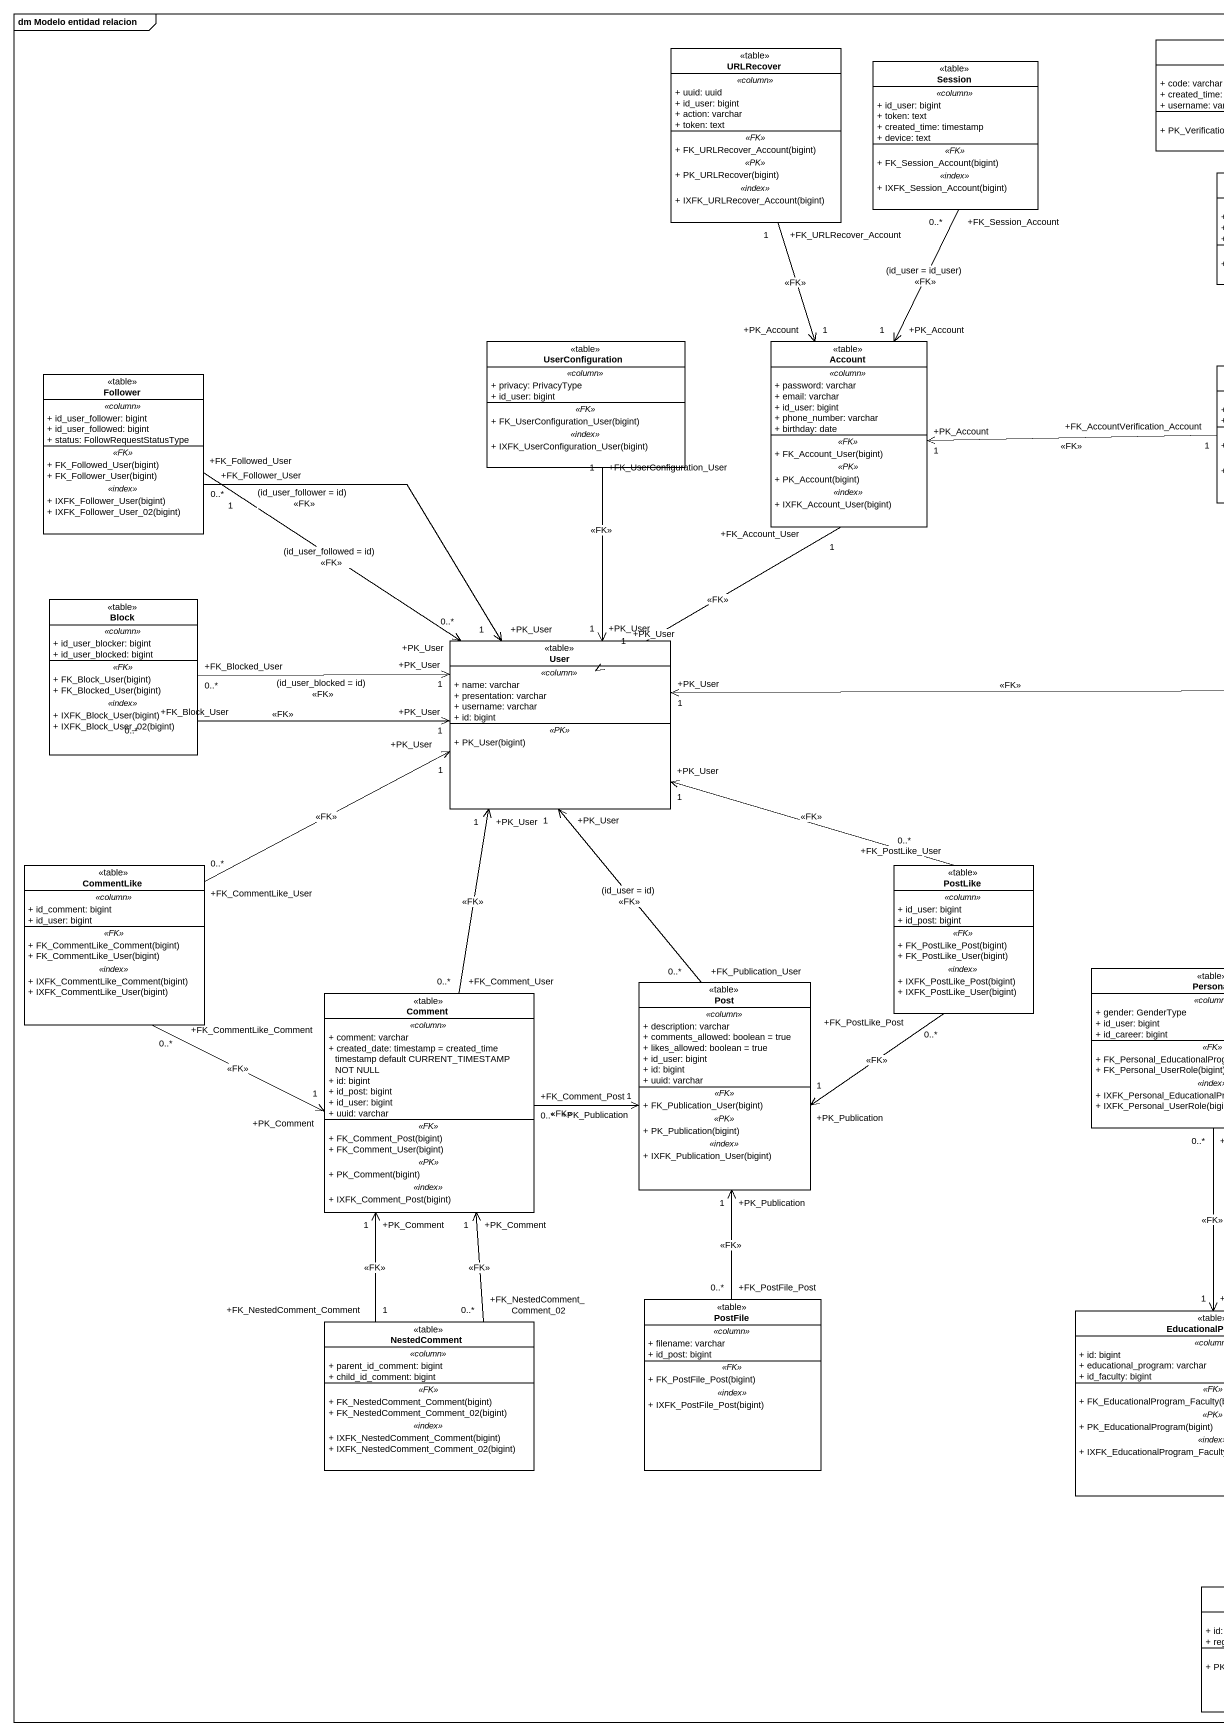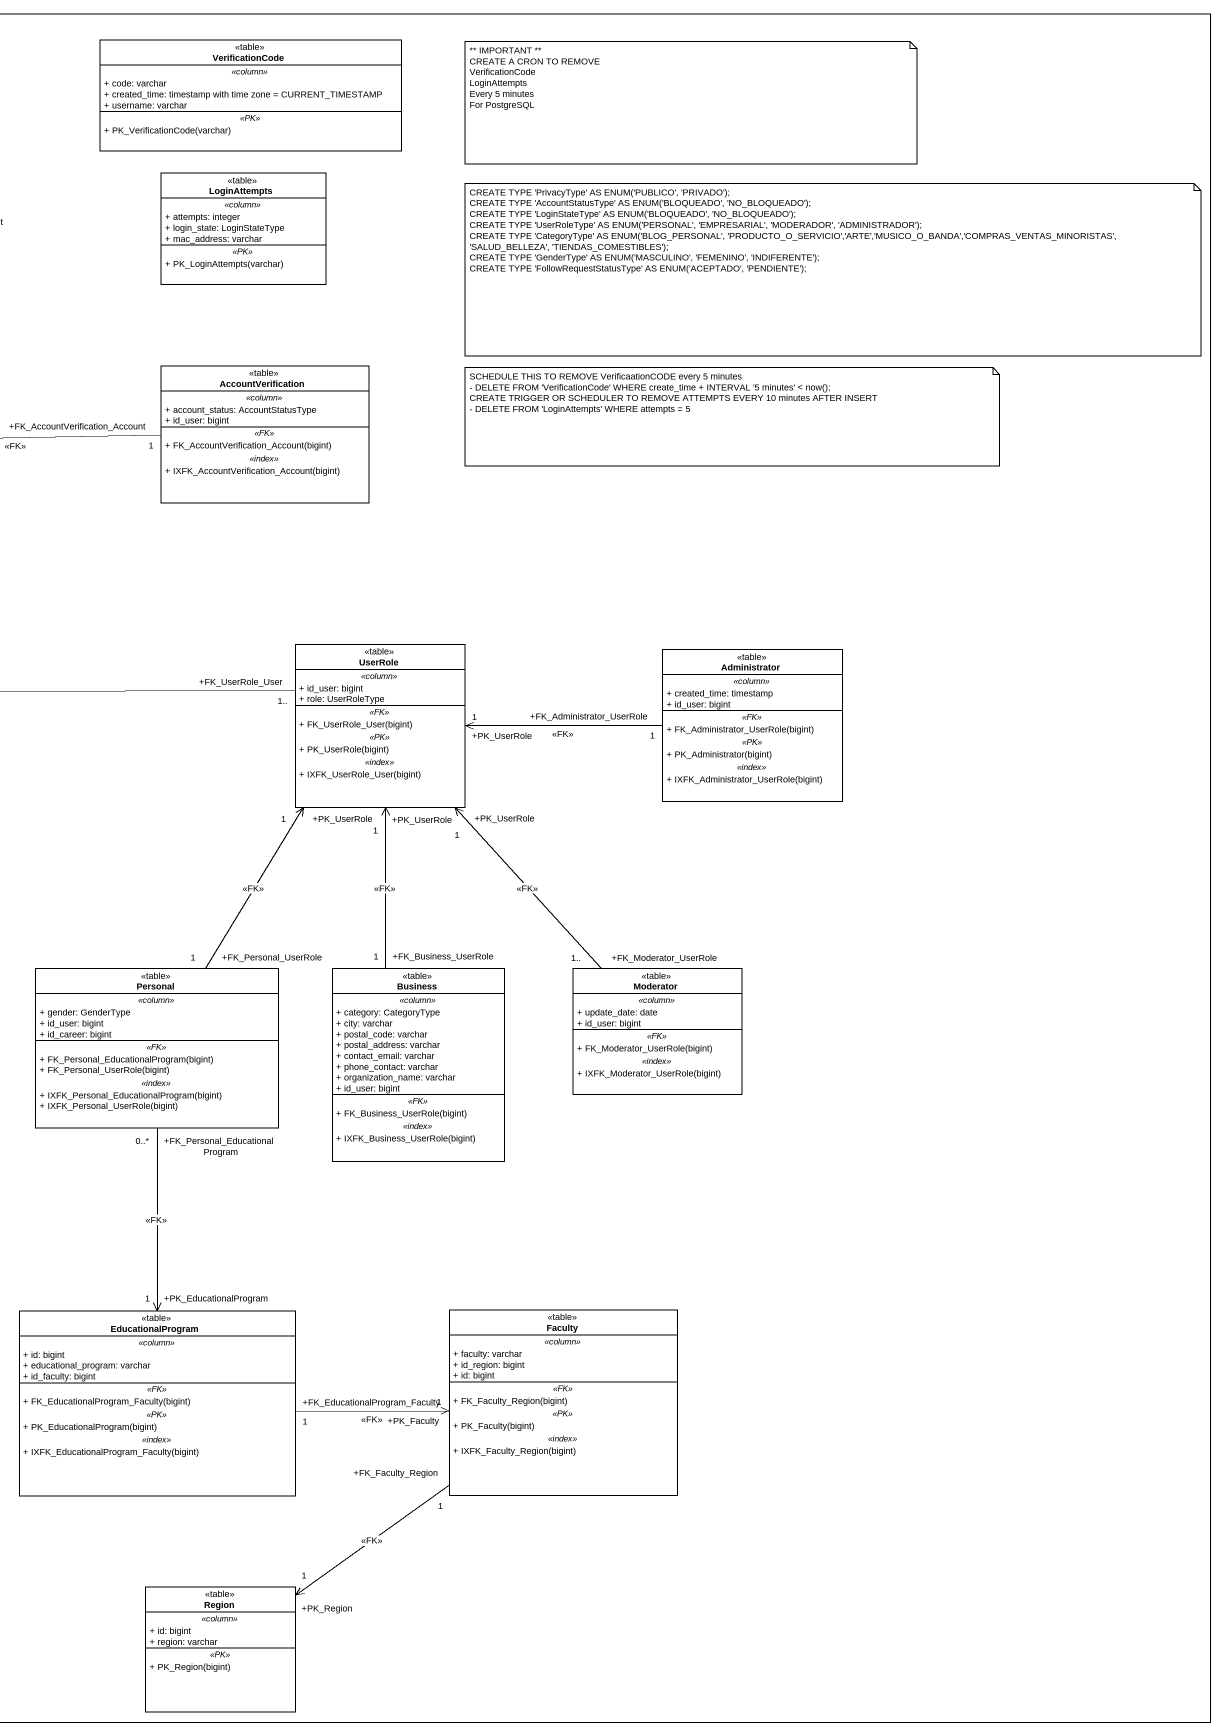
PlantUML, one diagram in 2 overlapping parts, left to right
@startuml
mainframe dm Modelo entidad relacion
hide circle
hide empty members
skinparam classAttributeIconSize 0
class URLRecover <<table>> {
  .. <<column>> ..
  + uuid: uuid
  + id_user: bigint
  + action: varchar
  + token: text
  .. <<FK>> ..
  + FK_URLRecover_Account(bigint)
  .. <<PK>> ..
  + PK_URLRecover(bigint)
  .. <<index>> ..
  + IXFK_URLRecover_Account(bigint)
}
class VerificationCode <<table>> {
  .. <<column>> ..
  + code: varchar
  + created_time: timestamp with time zone = CURRENT_TIMESTAMP
  + username: varchar
  .. <<PK>> ..
  + PK_VerificationCode(varchar)
}
class Session <<table>> {
  .. <<column>> ..
  + id_user: bigint
  + token: text
  + created_time: timestamp
  + device: text
  .. <<FK>> ..
  + FK_Session_Account(bigint)
  .. <<index>> ..
  + IXFK_Session_Account(bigint)
}
class LoginAttempts <<table>> {
  .. <<column>> ..
  + attempts: integer
  + login_state: LoginStateType
  + mac_address: varchar
  .. <<PK>> ..
  + PK_LoginAttempts(varchar)
}
class UserConfiguration <<table>> {
  .. <<column>> ..
  + privacy: PrivacyType
  + id_user: bigint
  .. <<FK>> ..
  + FK_UserConfiguration_User(bigint)
  .. <<index>> ..
  + IXFK_UserConfiguration_User(bigint)
}
class Account <<table>> {
  .. <<column>> ..
  + password: varchar
  + email: varchar
  + id_user: bigint
  + phone_number: varchar
  + birthday: date
  .. <<FK>> ..
  + FK_Account_User(bigint)
  .. <<PK>> ..
  + PK_Account(bigint)
  .. <<index>> ..
  + IXFK_Account_User(bigint)
}
class Follower <<table>> {
  .. <<column>> ..
  + id_user_follower: bigint
  + id_user_followed: bigint
  + status: FollowRequestStatusType
  .. <<FK>> ..
  + FK_Followed_User(bigint)
  + FK_Follower_User(bigint)
  .. <<index>> ..
  + IXFK_Follower_User(bigint)
  + IXFK_Follower_User_02(bigint)
}
class AccountVerification <<table>> {
  .. <<column>> ..
  + account_status: AccountStatusType
  + id_user: bigint
  .. <<FK>> ..
  + FK_AccountVerification_Account(bigint)
  .. <<index>> ..
  + IXFK_AccountVerification_Account(bigint)
}
class Block <<table>> {
  .. <<column>> ..
  + id_user_blocker: bigint
  + id_user_blocked: bigint
  .. <<FK>> ..
  + FK_Block_User(bigint)
  + FK_Blocked_User(bigint)
  .. <<index>> ..
  + IXFK_Block_User(bigint)
  + IXFK_Block_User_02(bigint)
}
class User <<table>> {
  .. <<column>> ..
  + name: varchar
  + presentation: varchar
  + username: varchar
  + id: bigint
  .. <<PK>> ..
  + PK_User(bigint)
}
class UserRole <<table>> {
  .. <<column>> ..
  + id_user: bigint
  + role: UserRoleType
  .. <<FK>> ..
  + FK_UserRole_User(bigint)
  .. <<PK>> ..
  + PK_UserRole(bigint)
  .. <<index>> ..
  + IXFK_UserRole_User(bigint)
}
class Administrator <<table>> {
  .. <<column>> ..
  + created_time: timestamp
  + id_user: bigint
  .. <<FK>> ..
  + FK_Administrator_UserRole(bigint)
  .. <<PK>> ..
  + PK_Administrator(bigint)
  .. <<index>> ..
  + IXFK_Administrator_UserRole(bigint)
}
class CommentLike <<table>> {
  .. <<column>> ..
  + id_comment: bigint
  + id_user: bigint
  .. <<FK>> ..
  + FK_CommentLike_Comment(bigint)
  + FK_CommentLike_User(bigint)
  .. <<index>> ..
  + IXFK_CommentLike_Comment(bigint)
  + IXFK_CommentLike_User(bigint)
}
class PostLike <<table>> {
  .. <<column>> ..
  + id_user: bigint
  + id_post: bigint
  .. <<FK>> ..
  + FK_PostLike_Post(bigint)
  + FK_PostLike_User(bigint)
  .. <<index>> ..
  + IXFK_PostLike_Post(bigint)
  + IXFK_PostLike_User(bigint)
}
class Post <<table>> {
  .. <<column>> ..
  + description: varchar
  + comments_allowed: boolean = true
  + likes_allowed: boolean = true
  + id_user: bigint
  + id: bigint
  + uuid: varchar
  .. <<FK>> ..
  + FK_Publication_User(bigint)
  .. <<PK>> ..
  + PK_Publication(bigint)
  .. <<index>> ..
  + IXFK_Publication_User(bigint)
}
class Personal <<table>> {
  .. <<column>> ..
  + gender: GenderType
  + id_user: bigint
  + id_career: bigint
  .. <<FK>> ..
  + FK_Personal_EducationalProgram(bigint)
  + FK_Personal_UserRole(bigint)
  .. <<index>> ..
  + IXFK_Personal_EducationalProgram(bigint)
  + IXFK_Personal_UserRole(bigint)
}
class Business <<table>> {
  .. <<column>> ..
  + category: CategoryType
  + city: varchar
  + postal_code: varchar
  + postal_address: varchar
  + contact_email: varchar
  + phone_contact: varchar
  + organization_name: varchar
  + id_user: bigint
  .. <<FK>> ..
  + FK_Business_UserRole(bigint)
  .. <<index>> ..
  + IXFK_Business_UserRole(bigint)
}
class Moderator <<table>> {
  .. <<column>> ..
  + update_date: date
  + id_user: bigint
  .. <<FK>> ..
  + FK_Moderator_UserRole(bigint)
  .. <<index>> ..
  + IXFK_Moderator_UserRole(bigint)
}
class Comment <<table>> {
  .. <<column>> ..
  + comment: varchar
  + created_date: timestamp = created_time timestamp default CURRENT_TIMESTAMP NOT NULL
  + id: bigint
  + id_post: bigint
  + id_user: bigint
  + uuid: varchar
  .. <<FK>> ..
  + FK_Comment_Post(bigint)
  + FK_Comment_User(bigint)
  .. <<PK>> ..
  + PK_Comment(bigint)
  .. <<index>> ..
  + IXFK_Comment_Post(bigint)
}
class NestedComment <<table>> {
  .. <<column>> ..
  + parent_id_comment: bigint
  + child_id_comment: bigint
  .. <<FK>> ..
  + FK_NestedComment_Comment(bigint)
  + FK_NestedComment_Comment_02(bigint)
  .. <<index>> ..
  + IXFK_NestedComment_Comment(bigint)
  + IXFK_NestedComment_Comment_02(bigint)
}
class PostFile <<table>> {
  .. <<column>> ..
  + filename: varchar
  + id_post: bigint
  .. <<FK>> ..
  + FK_PostFile_Post(bigint)
  .. <<index>> ..
  + IXFK_PostFile_Post(bigint)
}
class EducationalProgram <<table>> {
  .. <<column>> ..
  + id: bigint
  + educational_program: varchar
  + id_faculty: bigint
  .. <<FK>> ..
  + FK_EducationalProgram_Faculty(bigint)
  .. <<PK>> ..
  + PK_EducationalProgram(bigint)
  .. <<index>> ..
  + IXFK_EducationalProgram_Faculty(bigint)
}
class Faculty <<table>> {
  .. <<column>> ..
  + faculty: varchar
  + id_region: bigint
  + id: bigint
  .. <<FK>> ..
  + FK_Faculty_Region(bigint)
  .. <<PK>> ..
  + PK_Faculty(bigint)
  .. <<index>> ..
  + IXFK_Faculty_Region(bigint)
}
class Region <<table>> {
  .. <<column>> ..
  + id: bigint
  + region: varchar
  .. <<PK>> ..
  + PK_Region(bigint)
}
URLRecover "+FK_URLRecover_Account\n1" --> "+PK_Account\n1" Account : <<FK>>
Session "+FK_Session_Account\n0..*" --> "+PK_Account\n1" Account : (id_user = id_user)\n<<FK>>
UserConfiguration "+FK_UserConfiguration_User\n1" --> "+PK_User\n1" User : <<FK>>
Account "+FK_Account_User\n1" --> "+PK_User\n1" User : <<FK>>
Follower "+FK_Follower_User\n0..*" --> "+PK_User\n1" User : (id_user_follower = id)\n<<FK>>
Follower "+FK_Followed_User\n1" --> "+PK_User\n0..*" User : (id_user_followed = id)\n<<FK>>
AccountVerification "+FK_AccountVerification_Account\n1" -left-> "+PK_Account\n1" Account : <<FK>>
Block "+FK_Block_User\n0..*" -right-> "+PK_User\n1" User : <<FK>>
Block "+FK_Blocked_User\n0..*" -right-> "+PK_User\n1" User : (id_user_blocked = id)\n<<FK>>
UserRole "+FK_UserRole_User\n1.." -left-> "+PK_User\n1" User : <<FK>>
Administrator "+FK_Administrator_UserRole\n1" -left-> "+PK_UserRole\n1" UserRole : <<FK>>
CommentLike "+FK_CommentLike_User\n0..*" -right-> "+PK_User\n1" User : <<FK>>
CommentLike "+FK_CommentLike_Comment\n0..*" -right-> "+PK_Comment\n1" Comment : <<FK>>
PostLike "+FK_PostLike_User\n0..*" -left-> "+PK_User\n1" User : <<FK>>
PostLike "+FK_PostLike_Post\n0..*" --> "+PK_Publication\n1" Post : <<FK>>
Post "+FK_Publication_User\n0..*" -up-> "+PK_User\n1" User : (id_user = id)\n<<FK>>
Personal "+FK_Personal_UserRole\n1" -up-> "+PK_UserRole\n1" UserRole : <<FK>>
Personal "+FK_Personal_EducationalProgram\n0..*" --> "+PK_EducationalProgram\n1" EducationalProgram : <<FK>>
Business "+FK_Business_UserRole\n1" -up-> "+PK_UserRole\n1" UserRole : <<FK>>
Moderator "+FK_Moderator_UserRole\n1.." -up-> "+PK_UserRole\n1" UserRole : <<FK>>
Comment "+FK_Comment_User\n0..*" -up-> "+PK_User\n1" User : <<FK>>
Comment "+FK_Comment_Post\n0..*" -right-> "+PK_Publication\n1" Post : <<FK>>
NestedComment "+FK_NestedComment_Comment\n1" -up-> "+PK_Comment\n1" Comment : <<FK>>
NestedComment "+FK_NestedComment_Comment_02\n0..*" -up-> "+PK_Comment\n1" Comment : <<FK>>
PostFile "+FK_PostFile_Post\n0..*" -up-> "+PK_Publication\n1" Post : <<FK>>
EducationalProgram "+FK_EducationalProgram_Faculty\n1" -right-> "+PK_Faculty\n1" Faculty : <<FK>>
Faculty "+FK_Faculty_Region\n1" --> "+PK_Region\n1" Region : <<FK>>
note as N1
  ~** IMPORTANT ~**
  CREATE A CRON TO REMOVE
  VerificationCode
  LoginAttempts
  Every 5 minutes
  For PostgreSQL
end note
note as N2
  CREATE TYPE 'PrivacyType' AS ENUM('PUBLICO', 'PRIVADO');
  CREATE TYPE 'AccountStatusType' AS ENUM('BLOQUEADO', 'NO_BLOQUEADO');
  CREATE TYPE 'LoginStateType' AS ENUM('BLOQUEADO', 'NO_BLOQUEADO');
  CREATE TYPE 'UserRoleType' AS ENUM('PERSONAL', 'EMPRESARIAL', 'MODERADOR', 'ADMINISTRADOR');
  CREATE TYPE 'CategoryType' AS ENUM('BLOG_PERSONAL', 'PRODUCTO_O_SERVICIO','ARTE','MUSICO_O_BANDA','COMPRAS_VENTAS_MINORISTAS', 'SALUD_BELLEZA', 'TIENDAS_COMESTIBLES');
  CREATE TYPE 'GenderType' AS ENUM('MASCULINO', 'FEMENINO', 'INDIFERENTE');
  CREATE TYPE 'FollowRequestStatusType' AS ENUM('ACEPTADO', 'PENDIENTE');
end note
note as N3
  SCHEDULE THIS TO REMOVE VerificaationCODE every 5 minutes
  - DELETE FROM 'VerificationCode' WHERE create_time + INTERVAL '5 minutes' < now();
  CREATE TRIGGER OR SCHEDULER TO REMOVE ATTEMPTS EVERY 10 minutes AFTER INSERT
  - DELETE FROM 'LoginAttempts' WHERE attempts = 5
end note
@enduml
